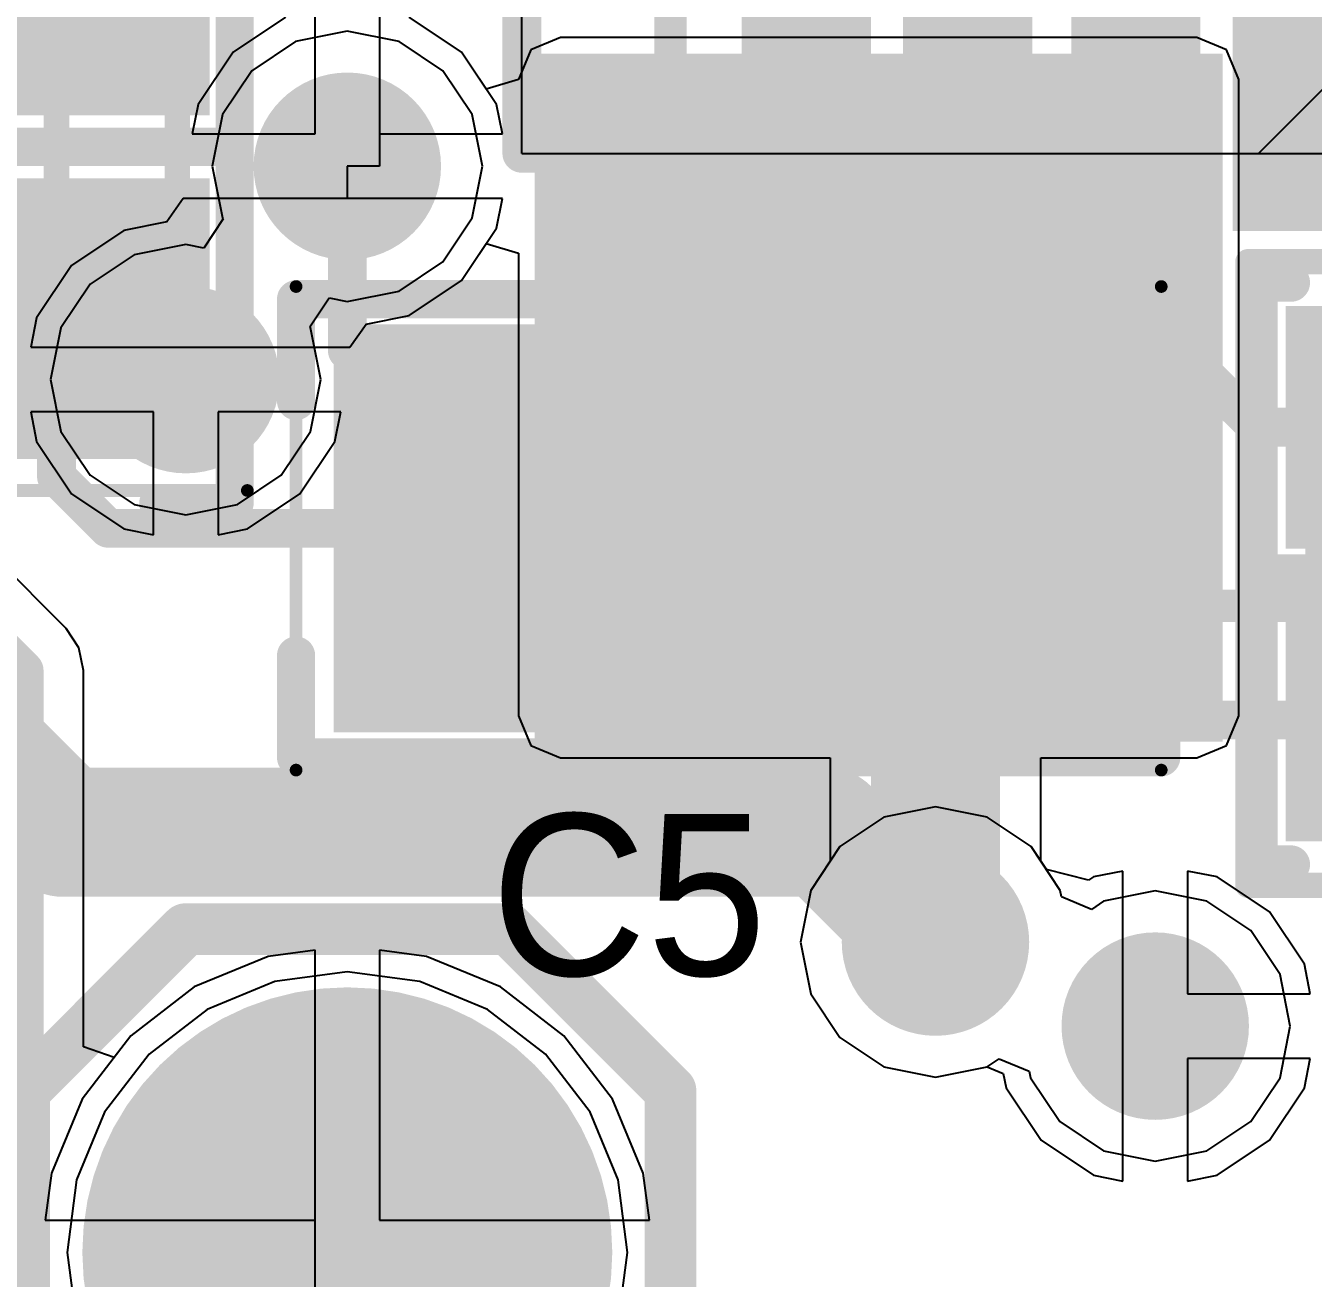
# Model space of a CAD drawing. Header units: millimetres. Extents: x 0.16 to 3.68, y 0.79 to 4.96.
# Drawn here: x 1.6752 to 1.8744, y 0.961 to 1.1547 of the extents above; entities that cross this region are included whole.
import ezdxf

# ---------------------------------------------------------------- set-up
doc = ezdxf.new("R2010")
doc.units = ezdxf.units.MM
doc.header["$MEASUREMENT"] = 0
for name, color, linetype in [('BottomLayer', 5, 'Continuous'), ('BottomOverlay', 54, 'Continuous'), ('BottomPaste', 16, 'Continuous'), ('BottomSolder', 6, 'Continuous'), ('KeepOutLayer', 6, 'Continuous'), ('Mechanical1', 6, 'Continuous'), ('Mechanical13', 56, 'Continuous'), ('Mechanical15', 56, 'Continuous'), ('Mechanical18', 56, 'Continuous'), ('MidLayer1', 16, 'Continuous'), ('MidLayer2', 76, 'Continuous'), ('MultiLayer', 9, 'Continuous'), ('PadHoleLayer', 156, 'Continuous'), ('TopLayer', 1, 'Continuous'), ('TopOverlay', 2, 'Continuous'), ('TopPaste', 8, 'Continuous'), ('TopSolder', 216, 'Continuous'), ('ViaHoleLayer', 16, 'Continuous')]:
    doc.layers.add(name, color=color, linetype=linetype)

# ---------------------------------------------------------------- blocks, each defined once
blk = doc.blocks.new('RES_0402_1005_3')
at = {"layer": 'Mechanical13', "const_width": 0.00394}
for points in [[(-0.02067, 0.01083), (-0.02067, -0.01083)], [(-0.02067, 0.01083), (0.02067, 0.01083)], [(0.02067, 0.01083), (0.02067, -0.01083)], [(-0.02067, -0.01083), (0.02067, -0.01083)]]:
    blk.add_lwpolyline(points, dxfattribs=at)
at = {"layer": 'Mechanical13', "const_width": 0.00197}
for points in [[(-0.02165, 0.01083, 1), (-0.01969, 0.01083, 1)], [(-0.02165, 0.01083, 1), (-0.01969, 0.01083, 1)], [(0.01969, 0.01083, 1), (0.02165, 0.01083, 1)], [(0.01969, 0.01083, 1), (0.02165, 0.01083, 1)], [(-0.02165, -0.01083, 1), (-0.01969, -0.01083, 1)], [(-0.02165, -0.01083, 1), (-0.01969, -0.01083, 1)], [(0.01969, -0.01083, 1), (0.02165, -0.01083, 1)], [(0.01969, -0.01083, 1), (0.02165, -0.01083, 1)]]:
    blk.add_lwpolyline(points, format="xyb", close=True, dxfattribs=at)
at = {"layer": 'Mechanical15', "const_width": 0.00394}
for points in [[(-0.04823, 0.02165), (-0.04823, -0.02165)], [(-0.04823, 0.02165), (0.04823, 0.02165)], [(0.04823, 0.02165), (0.04823, -0.02165)], [(0, 0.01083), (0, -0.01083)], [(-0.01083, 0), (0.01083, 0)], [(-0.04823, -0.02165), (0.04823, -0.02165)]]:
    blk.add_lwpolyline(points, dxfattribs=at)
at = {"layer": 'Mechanical15', "const_width": 0.00197}
for points in [[(-0.04921, 0.02165, 1), (-0.04724, 0.02165, 1)], [(-0.04921, 0.02165, 1), (-0.04724, 0.02165, 1)], [(0.04724, 0.02165, 1), (0.04921, 0.02165, 1)], [(0.04724, 0.02165, 1), (0.04921, 0.02165, 1)], [(-0.00098, 0.01083, 1), (0.00098, 0.01083, 1)], [(-0.01181, 0, 1), (-0.00984, 0, 1)], [(0.00984, 0, 1), (0.01181, 0, 1)], [(-0.00098, -0.01083, 1), (0.00098, -0.01083, 1)], [(-0.04921, -0.02165, 1), (-0.04724, -0.02165, 1)], [(-0.04921, -0.02165, 1), (-0.04724, -0.02165, 1)], [(0.04724, -0.02165, 1), (0.04921, -0.02165, 1)], [(0.04724, -0.02165, 1), (0.04921, -0.02165, 1)]]:
    blk.add_lwpolyline(points, format="xyb", close=True, dxfattribs=at)
at = {"layer": 'TopLayer'}
for points in [[(-0.00787, -0.01181), (-0.00787, 0.01181), (-0.0374, -0.01181), (-0.0374, 0.01181)], [(0.0374, -0.01181), (0.0374, 0.01181), (0.00787, -0.01181), (0.00787, 0.01181)]]:
    blk.add_solid(points, dxfattribs=at)
at = {"layer": 'TopOverlay', "const_width": 0.00591}
for points in [[(-0.045, 0.02), (0.045, 0.02)], [(-0.045, 0.02), (-0.045, 0.015)], [(0, 0.02), (0, -0.02)], [(0.045, 0.02), (0.045, 0.015)], [(-0.045, -0.015), (-0.045, -0.02)], [(0.045, -0.015), (0.045, -0.02)], [(-0.045, -0.02), (0.045, -0.02)]]:
    blk.add_lwpolyline(points, dxfattribs=at)
at = {"layer": 'TopOverlay', "const_width": 0.00295}
for points in [[(-0.04648, 0.02, 1), (-0.04352, 0.02, 1)], [(-0.04648, 0.02, 1), (-0.04352, 0.02, 1)], [(-0.00148, 0.02, 1), (0.00148, 0.02, 1)], [(0.04352, 0.02, 1), (0.04648, 0.02, 1)], [(0.04352, 0.02, 1), (0.04648, 0.02, 1)], [(-0.04648, 0.015, 1), (-0.04352, 0.015, 1)], [(0.04352, 0.015, 1), (0.04648, 0.015, 1)], [(-0.04648, -0.015, 1), (-0.04352, -0.015, 1)], [(0.04352, -0.015, 1), (0.04648, -0.015, 1)], [(-0.04648, -0.02, 1), (-0.04352, -0.02, 1)], [(-0.04648, -0.02, 1), (-0.04352, -0.02, 1)], [(-0.00148, -0.02, 1), (0.00148, -0.02, 1)], [(0.04352, -0.02, 1), (0.04648, -0.02, 1)], [(0.04352, -0.02, 1), (0.04648, -0.02, 1)]]:
    blk.add_lwpolyline(points, format="xyb", close=True, dxfattribs=at)
at = {"layer": 'TopPaste'}
for points in [[(-0.00787, -0.01181), (-0.00787, 0.01181), (-0.0374, -0.01181), (-0.0374, 0.01181)], [(0.0374, -0.01181), (0.0374, 0.01181), (0.00787, -0.01181), (0.00787, 0.01181)]]:
    blk.add_solid(points, dxfattribs=at)
at = {"layer": 'TopSolder'}
for points in [[(-0.00387, -0.01581), (-0.00387, 0.01581), (-0.0414, -0.01581), (-0.0414, 0.01581)], [(0.0414, -0.01581), (0.0414, 0.01581), (0.00387, -0.01581), (0.00387, 0.01581)]]:
    blk.add_solid(points, dxfattribs=at)
blk = doc.blocks.new('5________CUINC_B_5')
at = {"layer": 'BottomLayer'}
blk.add_solid([(0.08858, 0.08858), (0.18701, 0.08858), (0.08858, 0.18701), (0.18701, 0.18701)], dxfattribs=at)
at = {"layer": 'BottomOverlay', "const_width": 0.005}
for points in [[(0.16965, 0.17), (-0.165, 0.17)], [(0.17, 0.17), (0.17, -0.16465)]]:
    blk.add_lwpolyline(points, dxfattribs=at)
at = {"layer": 'BottomOverlay', "const_width": 0.0025}
for points in [[(0.1684, 0.17, 1), (0.1709, 0.17, 1)], [(0.16875, 0.17, 1), (0.17125, 0.17, 1)]]:
    blk.add_lwpolyline(points, format="xyb", close=True, dxfattribs=at)
at = {"layer": 'BottomPaste'}
blk.add_solid([(0.08858, 0.08858), (0.18701, 0.08858), (0.08858, 0.18701), (0.18701, 0.18701)], dxfattribs=at)
at = {"layer": 'BottomSolder'}
blk.add_solid([(0.08458, 0.08458), (0.19101, 0.08458), (0.08458, 0.19101), (0.19101, 0.19101)], dxfattribs=at)
blk = doc.blocks.new('CAP_0805_2012_7')
at = {"layer": 'Mechanical13', "const_width": 0.00394}
for points in [[(-0.04331, 0.02756), (0.04331, 0.02756)], [(-0.04331, -0.02756), (-0.04331, 0.02756)], [(0.04331, -0.02756), (0.04331, 0.02756)], [(-0.04331, -0.02756), (0.04331, -0.02756)]]:
    blk.add_lwpolyline(points, dxfattribs=at)
at = {"layer": 'Mechanical13', "const_width": 0.00197}
for points in [[(-0.04429, 0.02756, 1), (-0.04232, 0.02756, 1)], [(-0.04429, 0.02756, 1), (-0.04232, 0.02756, 1)], [(0.04232, 0.02756, 1), (0.04429, 0.02756, 1)], [(0.04232, 0.02756, 1), (0.04429, 0.02756, 1)], [(-0.04429, -0.02756, 1), (-0.04232, -0.02756, 1)], [(-0.04429, -0.02756, 1), (-0.04232, -0.02756, 1)], [(0.04232, -0.02756, 1), (0.04429, -0.02756, 1)], [(0.04232, -0.02756, 1), (0.04429, -0.02756, 1)]]:
    blk.add_lwpolyline(points, format="xyb", close=True, dxfattribs=at)
at = {"layer": 'Mechanical15'}
for points, const_width in [([(-0.06693, 0.0374), (0.06693, 0.0374)], 0.00197), ([(-0.06693, -0.0374), (-0.06693, 0.0374)], 0.00197), ([(0.06693, -0.0374), (0.06693, 0.0374)], 0.00197), ([(0, -0.01969), (0, 0.01969)], 0.00394), ([(-0.01969, 0), (0.01969, 0)], 0.00394), ([(-0.06693, -0.0374), (0.06693, -0.0374)], 0.00197)]:
    blk.add_lwpolyline(points, dxfattribs=dict(at, const_width=const_width))
for points, const_width in [([(-0.06742, 0.0374, 1), (-0.06644, 0.0374, 1)], 0.000984), ([(-0.06742, 0.0374, 1), (-0.06644, 0.0374, 1)], 0.000984), ([(0.06644, 0.0374, 1), (0.06742, 0.0374, 1)], 0.000984), ([(0.06644, 0.0374, 1), (0.06742, 0.0374, 1)], 0.000984), ([(-0.00098, 0.01969, 1), (0.00098, 0.01969, 1)], 0.00197), ([(-0.02067, 0, 1), (-0.0187, 0, 1)], 0.00197), ([(0.0187, 0, 1), (0.02067, 0, 1)], 0.00197), ([(-0.00098, -0.01969, 1), (0.00098, -0.01969, 1)], 0.00197), ([(-0.06742, -0.0374, 1), (-0.06644, -0.0374, 1)], 0.000984), ([(-0.06742, -0.0374, 1), (-0.06644, -0.0374, 1)], 0.000984), ([(0.06644, -0.0374, 1), (0.06742, -0.0374, 1)], 0.000984), ([(0.06644, -0.0374, 1), (0.06742, -0.0374, 1)], 0.000984)]:
    blk.add_lwpolyline(points, format="xyb", close=True, dxfattribs=dict(at, const_width=const_width))
at = {"layer": 'TopLayer'}
for points in [[(-0.00591, -0.02756), (-0.00591, 0.02756), (-0.05709, -0.02756), (-0.05709, 0.02756)], [(0.05709, -0.02756), (0.05709, 0.02756), (0.00591, -0.02756), (0.00591, 0.02756)]]:
    blk.add_solid(points, dxfattribs=at)
at = {"layer": 'TopOverlay', "const_width": 0.00591}
for points in [[(-0.06693, 0.01969), (-0.06693, 0.03543)], [(-0.06693, 0.03543), (0.06693, 0.03543)], [(0, -0.03543), (0, 0.03543)], [(0.06693, 0.01969), (0.06693, 0.03543)], [(-0.06693, -0.03543), (-0.06693, -0.01969)], [(0.06693, -0.03543), (0.06693, -0.01969)], [(-0.06693, -0.03543), (0.06693, -0.03543)]]:
    blk.add_lwpolyline(points, dxfattribs=at)
at = {"layer": 'TopOverlay', "const_width": 0.00295}
for points in [[(-0.06841, 0.03543, 1), (-0.06545, 0.03543, 1)], [(-0.06841, 0.03543, 1), (-0.06545, 0.03543, 1)], [(-0.00148, 0.03543, 1), (0.00148, 0.03543, 1)], [(0.06545, 0.03543, 1), (0.06841, 0.03543, 1)], [(0.06545, 0.03543, 1), (0.06841, 0.03543, 1)], [(-0.06841, 0.01969, 1), (-0.06545, 0.01969, 1)], [(0.06545, 0.01969, 1), (0.06841, 0.01969, 1)], [(-0.06841, -0.01969, 1), (-0.06545, -0.01969, 1)], [(0.06545, -0.01969, 1), (0.06841, -0.01969, 1)], [(-0.06841, -0.03543, 1), (-0.06545, -0.03543, 1)], [(-0.06841, -0.03543, 1), (-0.06545, -0.03543, 1)], [(-0.00148, -0.03543, 1), (0.00148, -0.03543, 1)], [(0.06545, -0.03543, 1), (0.06841, -0.03543, 1)], [(0.06545, -0.03543, 1), (0.06841, -0.03543, 1)]]:
    blk.add_lwpolyline(points, format="xyb", close=True, dxfattribs=at)
at = {"layer": 'TopPaste'}
for points in [[(-0.00591, -0.02756), (-0.00591, 0.02756), (-0.05709, -0.02756), (-0.05709, 0.02756)], [(0.05709, -0.02756), (0.05709, 0.02756), (0.00591, -0.02756), (0.00591, 0.02756)]]:
    blk.add_solid(points, dxfattribs=at)
at = {"layer": 'TopSolder'}
for points in [[(-0.00191, -0.03156), (-0.00191, 0.03156), (-0.06109, -0.03156), (-0.06109, 0.03156)], [(0.06109, -0.03156), (0.06109, 0.03156), (0.00191, -0.03156), (0.00191, 0.03156)]]:
    blk.add_solid(points, dxfattribs=at)
blk = doc.blocks.new('2X3_NS_25')
at = {"layer": 'BottomLayer', "const_width": 0.037}
blk.add_lwpolyline([(0.0815, 0.05, 1), (0.1185, 0.05, 1)], format="xyb", close=True, dxfattribs=at)
at = {"layer": 'BottomSolder', "const_width": 0.041}
blk.add_lwpolyline([(0.0795, 0.05, 1), (0.1205, 0.05, 1)], format="xyb", close=True, dxfattribs=at)
at = {"layer": 'Mechanical18', "const_width": 0.008}
for points in [[(0.025, 0.1), (0.05, 0.075)], [(0.05, 0.075), (0.075, 0.1)], [(0.075, 0.1), (0.125, 0.1)], [(0.125, 0.1), (0.15, 0.075)], [(0.05, -0.075), (0.05, 0.075)], [(0.15, -0.075), (0.15, 0.075)]]:
    blk.add_lwpolyline(points, dxfattribs=at)
at = {"layer": 'Mechanical18', "const_width": 0.004}
for points in [[(0.073, 0.1, 1), (0.077, 0.1, 1)], [(0.073, 0.1, 1), (0.077, 0.1, 1)], [(0.123, 0.1, 1), (0.127, 0.1, 1)], [(0.123, 0.1, 1), (0.127, 0.1, 1)], [(0.048, 0.075, 1), (0.052, 0.075, 1)], [(0.048, 0.075, 1), (0.052, 0.075, 1)], [(0.048, 0.075, 1), (0.052, 0.075, 1)], [(0.148, 0.075, 1), (0.152, 0.075, 1)], [(0.148, 0.075, 1), (0.152, 0.075, 1)]]:
    blk.add_lwpolyline(points, format="xyb", close=True, dxfattribs=at)
at = {"layer": 'Mechanical18'}
blk.add_solid([(0.09, 0.04), (0.11, 0.04), (0.09, 0.06), (0.11, 0.06)], dxfattribs=at)
at = {"layer": 'MidLayer1', "const_width": 0.037}
blk.add_lwpolyline([(0.0815, 0.05, 1), (0.1185, 0.05, 1)], format="xyb", close=True, dxfattribs=at)
at = {"layer": 'MidLayer2', "const_width": 0.037}
blk.add_lwpolyline([(0.0815, 0.05, 1), (0.1185, 0.05, 1)], format="xyb", close=True, dxfattribs=at)
at = {"layer": 'MultiLayer', "const_width": 0.037}
blk.add_lwpolyline([(0.0815, 0.05, 1), (0.1185, 0.05, 1)], format="xyb", close=True, dxfattribs=at)
at = {"layer": 'PadHoleLayer', "const_width": 0.02}
blk.add_lwpolyline([(0.09, 0.05, 1), (0.11, 0.05, 1)], format="xyb", close=True, dxfattribs=at)
at = {"layer": 'TopLayer', "const_width": 0.037}
blk.add_lwpolyline([(0.0815, 0.05, 1), (0.1185, 0.05, 1)], format="xyb", close=True, dxfattribs=at)
at = {"layer": 'TopSolder', "const_width": 0.041}
blk.add_lwpolyline([(0.0795, 0.05, 1), (0.1205, 0.05, 1)], format="xyb", close=True, dxfattribs=at)
blk = doc.blocks.new('LGA16R65P4X4_400X400X160_30')
at = {"layer": 'Mechanical1'}
for points in [[(-0.032, 0.082), (-0.082, 0.032)], [(0.082, 0.082), (-0.082, 0.082)], [(-0.082, 0.082), (-0.082, -0.082)], [(-0.032, 0.082), (-0.044, 0.082)], [(-0.007, 0.082), (-0.019, 0.082)], [(0.019, 0.082), (0.007, 0.082)], [(0.044, 0.082), (0.032, 0.082)], [(0.082, 0.082), (0.082, -0.082)], [(-0.082, 0.044), (-0.082, 0.032)], [(0.082, 0.044), (0.082, 0.032)], [(-0.082, 0.019), (-0.082, 0.007)], [(0.082, 0.019), (0.082, 0.007)], [(-0.082, -0.007), (-0.082, -0.019)], [(0.082, -0.007), (0.082, -0.019)], [(-0.082, -0.032), (-0.082, -0.044)], [(0.082, -0.032), (0.082, -0.044)], [(0.082, -0.082), (-0.082, -0.082)], [(-0.032, -0.082), (-0.044, -0.082)], [(-0.007, -0.082), (-0.019, -0.082)], [(0.019, -0.082), (0.007, -0.082)], [(0.044, -0.082), (0.032, -0.082)]]:
    blk.add_lwpolyline(points, dxfattribs=at)
for points in [[(-0.082, 0.082, 1), (-0.082, 0.082, 1)], [(-0.082, 0.082, 1), (-0.082, 0.082, 1)], [(-0.044, 0.082, 1), (-0.044, 0.082, 1)], [(-0.032, 0.082, 1), (-0.032, 0.082, 1)], [(-0.032, 0.082, 1), (-0.032, 0.082, 1)], [(-0.019, 0.082, 1), (-0.019, 0.082, 1)], [(-0.007, 0.082, 1), (-0.007, 0.082, 1)], [(0.007, 0.082, 1), (0.007, 0.082, 1)], [(0.019, 0.082, 1), (0.019, 0.082, 1)], [(0.032, 0.082, 1), (0.032, 0.082, 1)], [(0.044, 0.082, 1), (0.044, 0.082, 1)], [(0.082, 0.082, 1), (0.082, 0.082, 1)], [(0.082, 0.082, 1), (0.082, 0.082, 1)], [(-0.082, 0.044, 1), (-0.082, 0.044, 1)], [(0.082, 0.044, 1), (0.082, 0.044, 1)], [(-0.082, 0.032, 1), (-0.082, 0.032, 1)], [(-0.082, 0.032, 1), (-0.082, 0.032, 1)], [(0.082, 0.032, 1), (0.082, 0.032, 1)], [(-0.082, 0.019, 1), (-0.082, 0.019, 1)], [(0.082, 0.019, 1), (0.082, 0.019, 1)], [(-0.082, 0.007, 1), (-0.082, 0.007, 1)], [(0.082, 0.007, 1), (0.082, 0.007, 1)], [(-0.082, -0.007, 1), (-0.082, -0.007, 1)], [(0.082, -0.007, 1), (0.082, -0.007, 1)], [(-0.082, -0.019, 1), (-0.082, -0.019, 1)], [(0.082, -0.019, 1), (0.082, -0.019, 1)], [(-0.082, -0.032, 1), (-0.082, -0.032, 1)], [(0.082, -0.032, 1), (0.082, -0.032, 1)], [(-0.082, -0.044, 1), (-0.082, -0.044, 1)], [(0.082, -0.044, 1), (0.082, -0.044, 1)], [(-0.082, -0.082, 1), (-0.082, -0.082, 1)], [(-0.082, -0.082, 1), (-0.082, -0.082, 1)], [(-0.044, -0.082, 1), (-0.044, -0.082, 1)], [(-0.032, -0.082, 1), (-0.032, -0.082, 1)], [(-0.019, -0.082, 1), (-0.019, -0.082, 1)], [(-0.007, -0.082, 1), (-0.007, -0.082, 1)], [(0.007, -0.082, 1), (0.007, -0.082, 1)], [(0.019, -0.082, 1), (0.019, -0.082, 1)], [(0.032, -0.082, 1), (0.032, -0.082, 1)], [(0.044, -0.082, 1), (0.044, -0.082, 1)], [(0.082, -0.082, 1), (0.082, -0.082, 1)], [(0.082, -0.082, 1), (0.082, -0.082, 1)]]:
    blk.add_lwpolyline(points, format="xyb", close=True, dxfattribs=at)
at = {"layer": 'TopLayer'}
for points in [[(-0.032, 0.09), (-0.044, 0.09), (-0.032, 0.062), (-0.044, 0.062)], [(-0.007, 0.09), (-0.019, 0.09), (-0.007, 0.062), (-0.019, 0.062)], [(0.019, 0.09), (0.007, 0.09), (0.019, 0.062), (0.007, 0.062)], [(0.044, 0.09), (0.032, 0.09), (0.044, 0.062), (0.032, 0.062)], [(-0.09, 0.044), (-0.09, 0.032), (-0.062, 0.044), (-0.062, 0.032)], [(0.062, 0.044), (0.062, 0.032), (0.09, 0.044), (0.09, 0.032)], [(-0.09, 0.019), (-0.09, 0.007), (-0.062, 0.019), (-0.062, 0.007)], [(0.062, 0.019), (0.062, 0.007), (0.09, 0.019), (0.09, 0.007)], [(-0.09, -0.007), (-0.09, -0.019), (-0.062, -0.007), (-0.062, -0.019)], [(0.062, -0.007), (0.062, -0.019), (0.09, -0.007), (0.09, -0.019)], [(-0.09, -0.032), (-0.09, -0.044), (-0.062, -0.032), (-0.062, -0.044)], [(0.062, -0.032), (0.062, -0.044), (0.09, -0.032), (0.09, -0.044)], [(-0.032, -0.062), (-0.044, -0.062), (-0.032, -0.09), (-0.044, -0.09)], [(-0.007, -0.062), (-0.019, -0.062), (-0.007, -0.09), (-0.019, -0.09)], [(0.019, -0.062), (0.007, -0.062), (0.019, -0.09), (0.007, -0.09)], [(0.044, -0.062), (0.032, -0.062), (0.044, -0.09), (0.032, -0.09)]]:
    blk.add_solid(points, dxfattribs=at)
at = {"layer": 'TopOverlay', "const_width": 0.006}
for points in [[(-0.057, 0.082), (-0.082, 0.082)], [(-0.082, 0.082), (-0.082, 0.057)], [(0.082, 0.082), (0.057, 0.082)], [(0.082, 0.082), (0.082, 0.057)], [(-0.082, -0.057), (-0.082, -0.082)], [(0.082, -0.057), (0.082, -0.082)], [(-0.057, -0.082), (-0.082, -0.082)], [(0.082, -0.082), (0.057, -0.082)]]:
    blk.add_lwpolyline(points, dxfattribs=at)
at = {"layer": 'TopOverlay', "const_width": 0.003}
for points in [[(-0.0835, 0.082, 1), (-0.0805, 0.082, 1)], [(-0.0835, 0.082, 1), (-0.0805, 0.082, 1)], [(-0.0585, 0.082, 1), (-0.0555, 0.082, 1)], [(0.0555, 0.082, 1), (0.0585, 0.082, 1)], [(0.0805, 0.082, 1), (0.0835, 0.082, 1)], [(0.0805, 0.082, 1), (0.0835, 0.082, 1)], [(-0.0835, 0.057, 1), (-0.0805, 0.057, 1)], [(0.0805, 0.057, 1), (0.0835, 0.057, 1)], [(-0.0835, -0.057, 1), (-0.0805, -0.057, 1)], [(0.0805, -0.057, 1), (0.0835, -0.057, 1)], [(-0.0835, -0.082, 1), (-0.0805, -0.082, 1)], [(-0.0835, -0.082, 1), (-0.0805, -0.082, 1)], [(-0.0585, -0.082, 1), (-0.0555, -0.082, 1)], [(0.0555, -0.082, 1), (0.0585, -0.082, 1)], [(0.0805, -0.082, 1), (0.0835, -0.082, 1)], [(0.0805, -0.082, 1), (0.0835, -0.082, 1)]]:
    blk.add_lwpolyline(points, format="xyb", close=True, dxfattribs=at)
at = {"layer": 'TopPaste'}
for points in [[(-0.032, 0.09), (-0.044, 0.09), (-0.032, 0.062), (-0.044, 0.062)], [(-0.007, 0.09), (-0.019, 0.09), (-0.007, 0.062), (-0.019, 0.062)], [(0.019, 0.09), (0.007, 0.09), (0.019, 0.062), (0.007, 0.062)], [(0.044, 0.09), (0.032, 0.09), (0.044, 0.062), (0.032, 0.062)], [(-0.09, 0.044), (-0.09, 0.032), (-0.062, 0.044), (-0.062, 0.032)], [(0.062, 0.044), (0.062, 0.032), (0.09, 0.044), (0.09, 0.032)], [(-0.09, 0.019), (-0.09, 0.007), (-0.062, 0.019), (-0.062, 0.007)], [(0.062, 0.019), (0.062, 0.007), (0.09, 0.019), (0.09, 0.007)], [(-0.09, -0.007), (-0.09, -0.019), (-0.062, -0.007), (-0.062, -0.019)], [(0.062, -0.007), (0.062, -0.019), (0.09, -0.007), (0.09, -0.019)], [(-0.09, -0.032), (-0.09, -0.044), (-0.062, -0.032), (-0.062, -0.044)], [(0.062, -0.032), (0.062, -0.044), (0.09, -0.032), (0.09, -0.044)], [(-0.032, -0.062), (-0.044, -0.062), (-0.032, -0.09), (-0.044, -0.09)], [(-0.007, -0.062), (-0.019, -0.062), (-0.007, -0.09), (-0.019, -0.09)], [(0.019, -0.062), (0.007, -0.062), (0.019, -0.09), (0.007, -0.09)], [(0.044, -0.062), (0.032, -0.062), (0.044, -0.09), (0.032, -0.09)]]:
    blk.add_solid(points, dxfattribs=at)
at = {"layer": 'TopSolder'}
for points in [[(-0.028, 0.094), (-0.048, 0.094), (-0.028, 0.058), (-0.048, 0.058)], [(-0.003, 0.094), (-0.023, 0.094), (-0.003, 0.058), (-0.023, 0.058)], [(0.023, 0.094), (0.003, 0.094), (0.023, 0.058), (0.003, 0.058)], [(0.048, 0.094), (0.028, 0.094), (0.048, 0.058), (0.028, 0.058)], [(-0.094, 0.048), (-0.094, 0.028), (-0.058, 0.048), (-0.058, 0.028)], [(0.058, 0.048), (0.058, 0.028), (0.094, 0.048), (0.094, 0.028)], [(-0.094, 0.023), (-0.094, 0.003), (-0.058, 0.023), (-0.058, 0.003)], [(0.058, 0.023), (0.058, 0.003), (0.094, 0.023), (0.094, 0.003)], [(-0.094, -0.003), (-0.094, -0.023), (-0.058, -0.003), (-0.058, -0.023)], [(0.058, -0.003), (0.058, -0.023), (0.094, -0.003), (0.094, -0.023)], [(-0.094, -0.028), (-0.094, -0.048), (-0.058, -0.028), (-0.058, -0.048)], [(0.058, -0.028), (0.058, -0.048), (0.094, -0.028), (0.094, -0.048)], [(-0.028, -0.058), (-0.048, -0.058), (-0.028, -0.094), (-0.048, -0.094)], [(-0.003, -0.058), (-0.023, -0.058), (-0.003, -0.094), (-0.023, -0.094)], [(0.023, -0.058), (0.003, -0.058), (0.023, -0.094), (0.003, -0.094)], [(0.048, -0.058), (0.028, -0.058), (0.048, -0.094), (0.028, -0.094)]]:
    blk.add_solid(points, dxfattribs=at)
blk = doc.blocks.new('CAP_0603_1608_34')
at = {"layer": 'Mechanical13', "const_width": 0.00394}
for points in [[(-0.03445, 0.0187), (0.03445, 0.0187)], [(-0.03445, 0.0187), (-0.03445, -0.0187)], [(0.03445, 0.0187), (0.03445, -0.0187)], [(-0.03445, -0.0187), (0.03445, -0.0187)]]:
    blk.add_lwpolyline(points, dxfattribs=at)
at = {"layer": 'Mechanical13', "const_width": 0.00197}
for points in [[(-0.03543, 0.0187, 1), (-0.03346, 0.0187, 1)], [(-0.03543, 0.0187, 1), (-0.03346, 0.0187, 1)], [(0.03346, 0.0187, 1), (0.03543, 0.0187, 1)], [(0.03346, 0.0187, 1), (0.03543, 0.0187, 1)], [(-0.03543, -0.0187, 1), (-0.03346, -0.0187, 1)], [(-0.03543, -0.0187, 1), (-0.03346, -0.0187, 1)], [(0.03346, -0.0187, 1), (0.03543, -0.0187, 1)], [(0.03346, -0.0187, 1), (0.03543, -0.0187, 1)]]:
    blk.add_lwpolyline(points, format="xyb", close=True, dxfattribs=at)
at = {"layer": 'Mechanical15'}
for points, const_width in [([(-0.05315, 0.02953), (0.05315, 0.02953)], 0.00197), ([(-0.05315, 0.02953), (-0.05315, -0.02953)], 0.00197), ([(0.05315, 0.02953), (0.05315, -0.02953)], 0.00197), ([(0, 0.0187), (0, -0.0187)], 0.00394), ([(-0.0187, 0), (0.0187, 0)], 0.00394), ([(-0.05315, -0.02953), (0.05315, -0.02953)], 0.00197)]:
    blk.add_lwpolyline(points, dxfattribs=dict(at, const_width=const_width))
for points, const_width in [([(-0.05364, 0.02953, 1), (-0.05266, 0.02953, 1)], 0.000984), ([(-0.05364, 0.02953, 1), (-0.05266, 0.02953, 1)], 0.000984), ([(0.05266, 0.02953, 1), (0.05364, 0.02953, 1)], 0.000984), ([(0.05266, 0.02953, 1), (0.05364, 0.02953, 1)], 0.000984), ([(-0.00098, 0.0187, 1), (0.00098, 0.0187, 1)], 0.00197), ([(-0.01969, 0, 1), (-0.01772, 0, 1)], 0.00197), ([(0.01772, 0, 1), (0.01969, 0, 1)], 0.00197), ([(-0.00098, -0.0187, 1), (0.00098, -0.0187, 1)], 0.00197), ([(-0.05364, -0.02953, 1), (-0.05266, -0.02953, 1)], 0.000984), ([(-0.05364, -0.02953, 1), (-0.05266, -0.02953, 1)], 0.000984), ([(0.05266, -0.02953, 1), (0.05364, -0.02953, 1)], 0.000984), ([(0.05266, -0.02953, 1), (0.05364, -0.02953, 1)], 0.000984)]:
    blk.add_lwpolyline(points, format="xyb", close=True, dxfattribs=dict(at, const_width=const_width))
at = {"layer": 'TopLayer'}
for points in [[(-0.00886, -0.01969), (-0.00886, 0.01969), (-0.04429, -0.01969), (-0.04429, 0.01969)], [(0.04429, -0.01969), (0.04429, 0.01969), (0.00886, -0.01969), (0.00886, 0.01969)]]:
    blk.add_solid(points, dxfattribs=at)
at = {"layer": 'TopOverlay', "const_width": 0.00591}
for points in [[(-0.05512, 0.02756), (-0.05512, 0.01575)], [(-0.05512, 0.02756), (0.05512, 0.02756)], [(0, 0.02756), (0, -0.02756)], [(0.05512, 0.02756), (0.05512, 0.01575)], [(-0.05512, -0.01575), (-0.05512, -0.02756)], [(0.05512, -0.01575), (0.05512, -0.02756)], [(-0.05512, -0.02756), (0.05512, -0.02756)]]:
    blk.add_lwpolyline(points, dxfattribs=at)
at = {"layer": 'TopOverlay', "const_width": 0.00295}
for points in [[(-0.05659, 0.02756, 1), (-0.05364, 0.02756, 1)], [(-0.05659, 0.02756, 1), (-0.05364, 0.02756, 1)], [(-0.00148, 0.02756, 1), (0.00148, 0.02756, 1)], [(0.05364, 0.02756, 1), (0.05659, 0.02756, 1)], [(0.05364, 0.02756, 1), (0.05659, 0.02756, 1)], [(-0.05659, 0.01575, 1), (-0.05364, 0.01575, 1)], [(0.05364, 0.01575, 1), (0.05659, 0.01575, 1)], [(-0.05659, -0.01575, 1), (-0.05364, -0.01575, 1)], [(0.05364, -0.01575, 1), (0.05659, -0.01575, 1)], [(-0.05659, -0.02756, 1), (-0.05364, -0.02756, 1)], [(-0.05659, -0.02756, 1), (-0.05364, -0.02756, 1)], [(-0.00148, -0.02756, 1), (0.00148, -0.02756, 1)], [(0.05364, -0.02756, 1), (0.05659, -0.02756, 1)], [(0.05364, -0.02756, 1), (0.05659, -0.02756, 1)]]:
    blk.add_lwpolyline(points, format="xyb", close=True, dxfattribs=at)
at = {"layer": 'TopPaste'}
for points in [[(-0.00886, -0.01969), (-0.00886, 0.01969), (-0.04429, -0.01969), (-0.04429, 0.01969)], [(0.04429, -0.01969), (0.04429, 0.01969), (0.00886, -0.01969), (0.00886, 0.01969)]]:
    blk.add_solid(points, dxfattribs=at)
at = {"layer": 'TopSolder'}
for points in [[(-0.00486, -0.02369), (-0.00486, 0.02369), (-0.04829, -0.02369), (-0.04829, 0.02369)], [(0.04829, -0.02369), (0.04829, 0.02369), (0.00486, -0.02369), (0.00486, 0.02369)]]:
    blk.add_solid(points, dxfattribs=at)

msp = doc.modelspace()

# ---------------------------------------------------------------- linework, layer by layer
at = {"layer": 'BottomLayer'}
for p, q in [((1.71544, 1.15608), (1.70734, 1.15066)), ((1.72, 1.138), (1.72, 1.15699)), ((1.73, 1.15699), (1.73, 1.133)), ((1.74266, 1.15066), (1.73456, 1.15608)), ((1.75799, 1.15291), (1.7534, 1.15101)), ((1.85642, 1.15291), (1.75799, 1.15291)), ((1.86101, 1.15101), (1.85642, 1.15291)), ((1.70734, 1.15066), (1.70192, 1.14256)), ((1.7465, 1.14493), (1.74266, 1.15066)), ((1.7534, 1.15101), (1.7515, 1.14642)), ((1.86291, 1.14642), (1.86101, 1.15101)), ((1.7515, 1.14642), (1.7465, 1.14493)), ((1.86291, 1.04799), (1.86291, 1.14642)), ((1.70192, 1.14256), (1.70101, 1.138)), ((1.70101, 1.138), (1.72, 1.138)), ((1.73, 1.133), (1.725, 1.133)), ((1.725, 1.133), (1.725, 1.128)), ((1.69962, 1.128), (1.69708, 1.1244)), ((1.725, 1.128), (1.69962, 1.128)), ((1.69708, 1.1244), (1.69044, 1.12308)), ((1.69044, 1.12308), (1.68234, 1.11766)), ((1.74266, 1.11534), (1.7465, 1.12107)), ((1.7465, 1.12107), (1.7515, 1.11956)), ((1.7515, 1.11956), (1.7515, 1.04799)), ((1.68234, 1.11766), (1.67692, 1.10956)), ((1.73456, 1.10992), (1.74266, 1.11534)), ((1.67692, 1.10956), (1.67601, 1.105)), ((1.72792, 1.1086), (1.73456, 1.10992)), ((1.72538, 1.105), (1.72792, 1.1086)), ((1.67601, 1.105), (1.72538, 1.105)), ((1.68149, 1.06149), (1.64418, 1.0988)), ((1.695, 1.095), (1.67601, 1.095)), ((1.67601, 1.095), (1.67692, 1.09044)), ((1.695, 1.07601), (1.695, 1.095)), ((1.72399, 1.095), (1.705, 1.095)), ((1.705, 1.095), (1.705, 1.07601)), ((1.72308, 1.09044), (1.72399, 1.095)), ((1.67692, 1.09044), (1.68234, 1.08234)), ((1.71766, 1.08234), (1.72308, 1.09044)), ((1.68234, 1.08234), (1.69044, 1.07692)), ((1.70956, 1.07692), (1.71766, 1.08234)), ((1.69044, 1.07692), (1.695, 1.07601)), ((1.705, 1.07601), (1.70956, 1.07692)), ((1.68348, 1.05851), (1.68149, 1.06149)), ((1.68418, 1.055), (1.68348, 1.05851)), ((1.68418, 0.99678), (1.68418, 1.055)), ((1.7515, 1.04799), (1.7534, 1.0434)), ((1.86101, 1.0434), (1.86291, 1.04799)), ((1.7534, 1.0434), (1.75799, 1.0415)), ((1.85642, 1.0415), (1.86101, 1.0434)), ((1.75799, 1.0415), (1.79969, 1.0415)), ((1.79969, 1.0415), (1.79969, 1.02548)), ((1.83231, 1.02548), (1.83231, 1.0415)), ((1.83231, 1.0415), (1.85642, 1.0415)), ((1.79969, 1.02548), (1.79669, 1.021)), ((1.83316, 1.02422), (1.83231, 1.02548)), ((1.8397, 1.02259), (1.83316, 1.02422)), ((1.845, 1.02399), (1.84044, 1.02308)), ((1.845, 1), (1.845, 1.02399)), ((1.85956, 1.02308), (1.855, 1.02399)), ((1.855, 1.02399), (1.855, 1.005)), ((1.84044, 1.02308), (1.8397, 1.02259)), ((1.86766, 1.01766), (1.85956, 1.02308)), ((1.79669, 1.021), (1.7951, 1.013)), ((1.87308, 1.00956), (1.86766, 1.01766)), ((1.7951, 1.013), (1.79669, 1.005)), ((1.71273, 1.01079), (1.7013, 1.00605)), ((1.72, 1.01175), (1.71273, 1.01079)), ((1.72, 0.965), (1.72, 1.01175)), ((1.73727, 1.01079), (1.73, 1.01175)), ((1.73, 1.01175), (1.73, 0.97)), ((1.7487, 1.00605), (1.73727, 1.01079)), ((1.87399, 1.005), (1.87308, 1.00956)), ((1.7013, 1.00605), (1.69148, 0.99852)), ((1.75852, 0.99852), (1.7487, 1.00605)), ((1.79669, 1.005), (1.80122, 0.99822)), ((1.855, 1.005), (1.87399, 1.005)), ((1.845, 0.97601), (1.845, 1)), ((1.69148, 0.99852), (1.68891, 0.99517)), ((1.76605, 0.9887), (1.75852, 0.99852)), ((1.80122, 0.99822), (1.808, 0.99369)), ((1.68891, 0.99517), (1.68418, 0.99678)), ((1.87399, 0.995), (1.855, 0.995)), ((1.855, 0.995), (1.855, 0.97601)), ((1.87308, 0.99044), (1.87399, 0.995)), ((1.808, 0.99369), (1.816, 0.9921)), ((1.816, 0.9921), (1.824, 0.99369)), ((1.824, 0.99369), (1.82648, 0.99266)), ((1.82648, 0.99266), (1.82692, 0.99044)), ((1.82692, 0.99044), (1.83234, 0.98234)), ((1.86766, 0.98234), (1.87308, 0.99044)), ((1.77079, 0.97727), (1.76605, 0.9887)), ((1.83234, 0.98234), (1.84044, 0.97692)), ((1.85956, 0.97692), (1.86766, 0.98234)), ((1.77175, 0.97), (1.77079, 0.97727)), ((1.84044, 0.97692), (1.845, 0.97601)), ((1.855, 0.97601), (1.85956, 0.97692)), ((1.73, 0.97), (1.77175, 0.97)), ((1.72, 0.91825), (1.72, 0.965))]:
    msp.add_line(p, q, dxfattribs=at)
for points, const_width in [([(1.71775, 1.133, 1), (1.73225, 1.133, 1)], 0.0145), ([(1.69275, 1.1, 1), (1.70725, 1.1, 1)], 0.0145), ([(1.8022, 1.0972, 1), (1.8122, 1.0972, 1)], 0.01), ([(1.819, 1.08041, 1), (1.829, 1.08041, 1)], 0.01), ([(1.819, 1.08041, 1), (1.829, 1.08041, 1)], 0.01), ([(1.811, 1.07241, 1), (1.821, 1.07241, 1)], 0.01), ([(1.811, 1.07241, 1), (1.821, 1.07241, 1)], 0.01), ([(1.6735, 1.055, 1), (1.6765, 1.055, 1)], 0.003), ([(1.6735, 1.055, 1), (1.6765, 1.055, 1)], 0.003), ([(1.80875, 1.013, 1), (1.82325, 1.013, 1)], 0.0145), ([(1.811, 1.013, 1), (1.821, 1.013, 1)], 0.01), ([(1.84275, 1, 1), (1.85725, 1, 1)], 0.0145)]:
    msp.add_lwpolyline(points, format="xyb", close=True, dxfattribs=dict(at, const_width=const_width))
for points, const_width in [([(1.8072, 1.0972), (1.824, 1.08041)], 0.02), ([(1.635, 1.095), (1.675, 1.055)], 0.006), ([(1.816, 1.07241), (1.824, 1.08041)], 0.02), ([(1.816, 1.013), (1.816, 1.07241)], 0.02), ([(1.675, 0.905), (1.675, 1.055)], 0.006)]:
    msp.add_lwpolyline(points, dxfattribs=dict(at, const_width=const_width))
at = {"layer": 'KeepOutLayer', "const_width": 0.01}
msp.add_lwpolyline([(2.341, 1.516, 1), (0.901, 1.516, 1)], format="xyb", close=True, dxfattribs=at)
at = {"layer": 'MidLayer1'}
for p, q in [((1.71544, 1.15608), (1.70734, 1.15066)), ((1.72, 1.138), (1.72, 1.15699)), ((1.73, 1.15699), (1.73, 1.138)), ((1.74266, 1.15066), (1.73456, 1.15608)), ((1.70734, 1.15066), (1.70192, 1.14256)), ((1.74808, 1.14256), (1.74266, 1.15066)), ((1.70192, 1.14256), (1.70101, 1.138)), ((1.74899, 1.138), (1.74808, 1.14256)), ((1.70101, 1.138), (1.72, 1.138)), ((1.73, 1.138), (1.74899, 1.138)), ((1.69962, 1.128), (1.69708, 1.1244)), ((1.74899, 1.128), (1.69962, 1.128)), ((1.74808, 1.12344), (1.74899, 1.128)), ((1.69708, 1.1244), (1.69044, 1.12308)), ((1.69044, 1.12308), (1.68234, 1.11766)), ((1.74266, 1.11534), (1.74808, 1.12344)), ((1.68234, 1.11766), (1.67692, 1.10956)), ((1.73456, 1.10992), (1.74266, 1.11534)), ((1.67692, 1.10956), (1.67601, 1.105)), ((1.72792, 1.1086), (1.73456, 1.10992)), ((1.72538, 1.105), (1.72792, 1.1086)), ((1.67601, 1.105), (1.72538, 1.105)), ((1.695, 1.095), (1.67601, 1.095)), ((1.67601, 1.095), (1.67692, 1.09044)), ((1.695, 1.07601), (1.695, 1.095)), ((1.72399, 1.095), (1.705, 1.095)), ((1.705, 1.095), (1.705, 1.07601)), ((1.72308, 1.09044), (1.72399, 1.095)), ((1.67692, 1.09044), (1.68234, 1.08234)), ((1.71766, 1.08234), (1.72308, 1.09044)), ((1.68234, 1.08234), (1.69044, 1.07692)), ((1.70956, 1.07692), (1.71766, 1.08234)), ((1.69044, 1.07692), (1.695, 1.07601)), ((1.705, 1.07601), (1.70956, 1.07692)), ((1.816, 1.0339), (1.808, 1.03231)), ((1.824, 1.03231), (1.816, 1.0339)), ((1.808, 1.03231), (1.80122, 1.02778)), ((1.83078, 1.02778), (1.824, 1.03231)), ((1.80122, 1.02778), (1.79669, 1.021)), ((1.83316, 1.02422), (1.83078, 1.02778)), ((1.8397, 1.02259), (1.83316, 1.02422)), ((1.845, 1.02399), (1.84044, 1.02308)), ((1.845, 1), (1.845, 1.02399)), ((1.85956, 1.02308), (1.855, 1.02399)), ((1.855, 1.02399), (1.855, 1.005)), ((1.84044, 1.02308), (1.8397, 1.02259)), ((1.86766, 1.01766), (1.85956, 1.02308)), ((1.79669, 1.021), (1.7951, 1.013)), ((1.87308, 1.00956), (1.86766, 1.01766)), ((1.7951, 1.013), (1.79669, 1.005)), ((1.71273, 1.01079), (1.7013, 1.00605)), ((1.72, 1.01175), (1.71273, 1.01079)), ((1.72, 0.97), (1.72, 1.01175)), ((1.73727, 1.01079), (1.73, 1.01175)), ((1.73, 1.01175), (1.73, 0.97)), ((1.7487, 1.00605), (1.73727, 1.01079)), ((1.87399, 1.005), (1.87308, 1.00956)), ((1.7013, 1.00605), (1.69148, 0.99852)), ((1.75852, 0.99852), (1.7487, 1.00605)), ((1.79669, 1.005), (1.80122, 0.99822)), ((1.855, 1.005), (1.87399, 1.005)), ((1.845, 0.97601), (1.845, 1)), ((1.69148, 0.99852), (1.68395, 0.9887)), ((1.76605, 0.9887), (1.75852, 0.99852)), ((1.80122, 0.99822), (1.808, 0.99369)), ((1.87399, 0.995), (1.855, 0.995)), ((1.855, 0.995), (1.855, 0.97601)), ((1.87308, 0.99044), (1.87399, 0.995)), ((1.808, 0.99369), (1.816, 0.9921)), ((1.816, 0.9921), (1.824, 0.99369)), ((1.824, 0.99369), (1.82648, 0.99266)), ((1.82648, 0.99266), (1.82692, 0.99044)), ((1.82692, 0.99044), (1.83234, 0.98234)), ((1.86766, 0.98234), (1.87308, 0.99044)), ((1.68395, 0.9887), (1.67921, 0.97727)), ((1.77079, 0.97727), (1.76605, 0.9887)), ((1.83234, 0.98234), (1.84044, 0.97692)), ((1.85956, 0.97692), (1.86766, 0.98234)), ((1.67921, 0.97727), (1.67825, 0.97)), ((1.77175, 0.97), (1.77079, 0.97727)), ((1.84044, 0.97692), (1.845, 0.97601)), ((1.855, 0.97601), (1.85956, 0.97692)), ((1.67825, 0.97), (1.72, 0.97)), ((1.73, 0.97), (1.77175, 0.97))]:
    msp.add_line(p, q, dxfattribs=at)
at = {"layer": 'MidLayer1', "const_width": 0.0145}
for points in [[(1.71775, 1.133, 1), (1.73225, 1.133, 1)], [(1.69275, 1.1, 1), (1.70725, 1.1, 1)], [(1.80875, 1.013, 1), (1.82325, 1.013, 1)], [(1.84275, 1, 1), (1.85725, 1, 1)]]:
    msp.add_lwpolyline(points, format="xyb", close=True, dxfattribs=at)
at = {"layer": 'MidLayer2'}
for p, q in [((1.725, 1.1539), (1.717, 1.15231)), ((1.733, 1.15231), (1.725, 1.1539)), ((1.717, 1.15231), (1.71022, 1.14778)), ((1.73978, 1.14778), (1.733, 1.15231)), ((1.71022, 1.14778), (1.70569, 1.141)), ((1.74431, 1.141), (1.73978, 1.14778)), ((1.70569, 1.141), (1.7041, 1.133)), ((1.7459, 1.133), (1.74431, 1.141)), ((1.7041, 1.133), (1.70569, 1.125)), ((1.74431, 1.125), (1.7459, 1.133)), ((1.70579, 1.12485), (1.70279, 1.12035)), ((1.70569, 1.125), (1.70579, 1.12485)), ((1.73978, 1.11822), (1.74431, 1.125)), ((1.7, 1.1209), (1.692, 1.11931)), ((1.70279, 1.12035), (1.7, 1.1209)), ((1.692, 1.11931), (1.68522, 1.11478)), ((1.733, 1.11369), (1.73978, 1.11822)), ((1.68522, 1.11478), (1.68069, 1.108)), ((1.725, 1.1121), (1.733, 1.11369)), ((1.71921, 1.10815), (1.72221, 1.11265)), ((1.72221, 1.11265), (1.725, 1.1121)), ((1.68069, 1.108), (1.6791, 1.1)), ((1.71931, 1.108), (1.71921, 1.10815)), ((1.7209, 1.1), (1.71931, 1.108)), ((1.6791, 1.1), (1.68069, 1.092)), ((1.71931, 1.092), (1.7209, 1.1)), ((1.68069, 1.092), (1.68522, 1.08522)), ((1.71478, 1.08522), (1.71931, 1.092)), ((1.68522, 1.08522), (1.692, 1.08069)), ((1.708, 1.08069), (1.71478, 1.08522)), ((1.692, 1.08069), (1.7, 1.0791)), ((1.7, 1.0791), (1.708, 1.08069)), ((1.816, 1.0339), (1.808, 1.03231)), ((1.824, 1.03231), (1.816, 1.0339)), ((1.808, 1.03231), (1.80122, 1.02778)), ((1.83078, 1.02778), (1.824, 1.03231)), ((1.80122, 1.02778), (1.79669, 1.021)), ((1.83531, 1.021), (1.83078, 1.02778)), ((1.79669, 1.021), (1.7951, 1.013)), ((1.83551, 1.01998), (1.83531, 1.021)), ((1.84013, 1.01806), (1.83551, 1.01998)), ((1.85, 1.0209), (1.842, 1.01931)), ((1.858, 1.01931), (1.85, 1.0209)), ((1.842, 1.01931), (1.84013, 1.01806)), ((1.86478, 1.01478), (1.858, 1.01931)), ((1.86931, 1.008), (1.86478, 1.01478)), ((1.7951, 1.013), (1.79669, 1.005)), ((1.725, 1.00837), (1.71377, 1.00689)), ((1.73623, 1.00689), (1.725, 1.00837)), ((1.8709, 1), (1.86931, 1.008)), ((1.71377, 1.00689), (1.70331, 1.00256)), ((1.74669, 1.00256), (1.73623, 1.00689)), ((1.79669, 1.005), (1.80122, 0.99822)), ((1.70331, 1.00256), (1.69433, 0.99567)), ((1.75567, 0.99567), (1.74669, 1.00256)), ((1.86931, 0.992), (1.8709, 1)), ((1.80122, 0.99822), (1.808, 0.99369)), ((1.69433, 0.99567), (1.68744, 0.98669)), ((1.76256, 0.98669), (1.75567, 0.99567)), ((1.824, 0.99369), (1.82587, 0.99494)), ((1.82587, 0.99494), (1.83049, 0.99302)), ((1.808, 0.99369), (1.816, 0.9921)), ((1.816, 0.9921), (1.824, 0.99369)), ((1.83049, 0.99302), (1.83069, 0.992)), ((1.83069, 0.992), (1.83522, 0.98522)), ((1.86478, 0.98522), (1.86931, 0.992)), ((1.68744, 0.98669), (1.68311, 0.97623)), ((1.76689, 0.97623), (1.76256, 0.98669)), ((1.83522, 0.98522), (1.842, 0.98069)), ((1.858, 0.98069), (1.86478, 0.98522)), ((1.842, 0.98069), (1.85, 0.9791)), ((1.85, 0.9791), (1.858, 0.98069)), ((1.68311, 0.97623), (1.68163, 0.965)), ((1.76837, 0.965), (1.76689, 0.97623)), ((1.68163, 0.965), (1.68311, 0.95377)), ((1.76689, 0.95377), (1.76837, 0.965))]:
    msp.add_line(p, q, dxfattribs=at)
at = {"layer": 'MidLayer2', "const_width": 0.0145}
for points in [[(1.71775, 1.133, 1), (1.73225, 1.133, 1)], [(1.69275, 1.1, 1), (1.70725, 1.1, 1)], [(1.80875, 1.013, 1), (1.82325, 1.013, 1)], [(1.84275, 1, 1), (1.85725, 1, 1)]]:
    msp.add_lwpolyline(points, format="xyb", close=True, dxfattribs=at)
at = {"layer": 'MultiLayer', "const_width": 0.0145}
for points in [[(1.71775, 1.133, 1), (1.73225, 1.133, 1)], [(1.69275, 1.1, 1), (1.70725, 1.1, 1)], [(1.80875, 1.013, 1), (1.82325, 1.013, 1)], [(1.84275, 1, 1), (1.85725, 1, 1)]]:
    msp.add_lwpolyline(points, format="xyb", close=True, dxfattribs=at)
at = {"layer": 'TopLayer'}
for points, const_width in [([(1.71775, 1.133, 1), (1.73225, 1.133, 1)], 0.0145), ([(1.8195, 1.141, 1), (1.8225, 1.141, 1)], 0.003), ([(1.8455, 1.141, 1), (1.8485, 1.141, 1)], 0.003), ([(1.7235, 1.133, 1), (1.7265, 1.133, 1)], 0.003), ([(1.8195, 1.113, 1), (1.8225, 1.113, 1)], 0.003), ([(1.8195, 1.113, 1), (1.8225, 1.113, 1)], 0.003), ([(1.8455, 1.11137, 1), (1.8485, 1.11137, 1)], 0.003), ([(1.8455, 1.11137, 1), (1.8485, 1.11137, 1)], 0.003), ([(1.6785, 1.10943, 1), (1.6815, 1.10943, 1)], 0.003), ([(1.7235, 1.1045, 1), (1.7265, 1.1045, 1)], 0.003), ([(1.7235, 1.1045, 1), (1.7265, 1.1045, 1)], 0.003), ([(1.80907, 1.10257, 1), (1.81207, 1.10257, 1)], 0.003), ([(1.80907, 1.10257, 1), (1.81207, 1.10257, 1)], 0.003), ([(1.86424, 1.09264, 1), (1.86724, 1.09264, 1)], 0.003), ([(1.86424, 1.09264, 1), (1.86724, 1.09264, 1)], 0.003), ([(1.6785, 1.085, 1), (1.6815, 1.085, 1)], 0.003), ([(1.6785, 1.085, 1), (1.6815, 1.085, 1)], 0.003), ([(1.6865, 1.077, 1), (1.6895, 1.077, 1)], 0.003), ([(1.6865, 1.077, 1), (1.6895, 1.077, 1)], 0.003), ([(1.751, 1.077, 1), (1.754, 1.077, 1)], 0.003), ([(1.751, 1.077, 1), (1.754, 1.077, 1)], 0.003), ([(1.80907, 1.05443, 1), (1.81207, 1.05443, 1)], 0.003), ([(1.80907, 1.05443, 1), (1.81207, 1.05443, 1)], 0.003), ([(1.81614, 1.04736, 1), (1.81914, 1.04736, 1)], 0.003), ([(1.81614, 1.04736, 1), (1.81914, 1.04736, 1)], 0.003), ([(1.676, 1.03, 1), (1.686, 1.03, 1)], 0.01), ([(1.676, 1.03, 1), (1.686, 1.03, 1)], 0.01), ([(1.794, 1.03, 1), (1.804, 1.03, 1)], 0.01), ([(1.794, 1.03, 1), (1.804, 1.03, 1)], 0.01), ([(1.80875, 1.013, 1), (1.82325, 1.013, 1)], 0.0145), ([(1.811, 1.013, 1), (1.821, 1.013, 1)], 0.01)]:
    msp.add_lwpolyline(points, format="xyb", close=True, dxfattribs=dict(at, const_width=const_width))
for points, const_width in [([(1.821, 1.113), (1.821, 1.141)], 0.006), ([(1.847, 1.11137), (1.847, 1.141)], 0.006), ([(1.725, 1.1045), (1.725, 1.133)], 0.006), ([(1.81057, 1.10257), (1.821, 1.113)], 0.006), ([(1.847, 1.11137), (1.86574, 1.09264)], 0.006), ([(1.68, 1.085), (1.68, 1.10943)], 0.006), ([(1.725, 1.1045), (1.7525, 1.077)], 0.006), ([(1.81057, 1.05443), (1.81057, 1.10257)], 0.006), ([(1.617, 1.094), (1.681, 1.03)], 0.02), ([(1.86574, 1.09264), (1.886, 1.09264)], 0.006), ([(1.68, 1.085), (1.688, 1.077)], 0.006), ([(1.688, 1.077), (1.7525, 1.077)], 0.006), ([(1.81057, 1.05443), (1.81764, 1.04736)], 0.006), ([(1.81764, 1.04736), (1.886, 1.04736)], 0.006), ([(1.681, 1.03), (1.799, 1.03)], 0.02), ([(1.799, 1.03), (1.816, 1.013)], 0.02)]:
    msp.add_lwpolyline(points, dxfattribs=dict(at, const_width=const_width))
at = {"layer": 'ViaHoleLayer', "const_width": 0.00591}
for points in [[(1.72205, 1.133, 1), (1.72795, 1.133, 1)], [(1.69705, 1.1, 1), (1.70295, 1.1, 1)], [(1.81305, 1.013, 1), (1.81895, 1.013, 1)], [(1.84705, 1, 1), (1.85295, 1, 1)]]:
    msp.add_lwpolyline(points, format="xyb", close=True, dxfattribs=at)

# ---------------------------------------------------------------- block references
for name, p, rotation in [('5________CUINC_B_5', (1.945, 1.235), 180), ('LGA16R65P4X4_400X400X160_30', (1.834, 1.217), 180), ('CAP_0603_1608_34', (1.68, 1.136), 90), ('RES_0402_1005_3', (1.886, 1.07), 90), ('CAP_0805_2012_7', (1.784, 1.077), 360), ('2X3_NS_25', (1.625, 0.915), 360)]:
    msp.add_blockref(name, p, dxfattribs=dict(rotation=rotation))

# ---------------------------------------------------------------- texts
at = {"layer": 'TopOverlay'}
msp.add_text('C5', height=0.025, dxfattribs=at).set_placement((1.74717, 1.00783))

doc.saveas('drawing.dxf')
